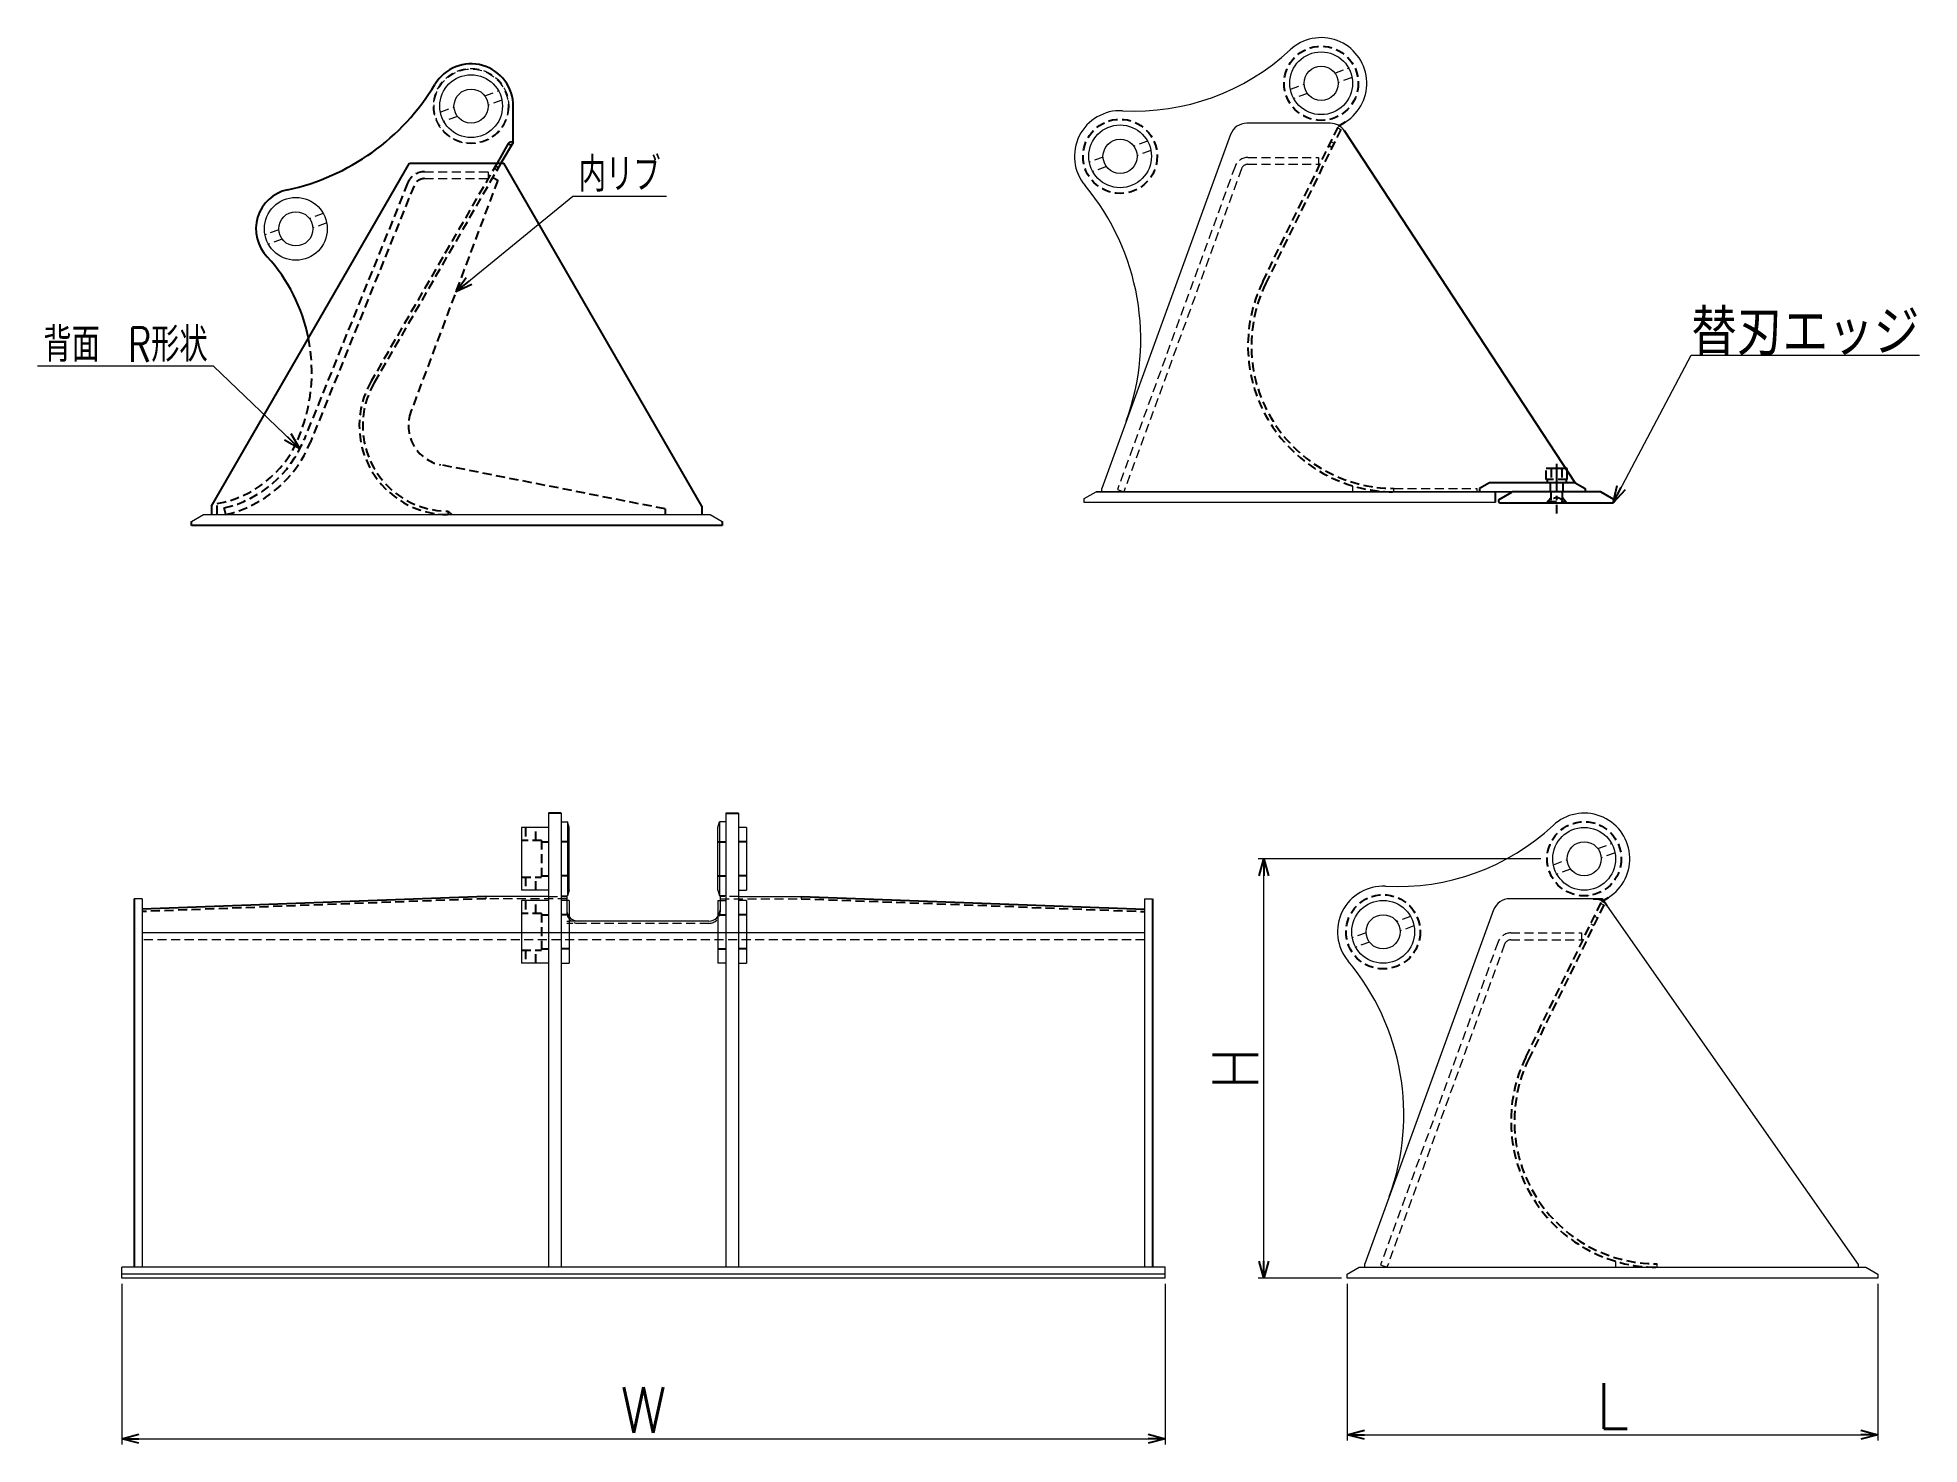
# Model space of a CAD drawing. Header units: millimetres. Extents: x -106 to 224, y -175 to 71.
import ezdxf
from ezdxf.enums import TextEntityAlignment as Align

# ---------------------------------------------------------------- set-up
doc = ezdxf.new("R2010")
doc.units = ezdxf.units.MM
doc.header["$LTSCALE"] = 0.25
for name, pattern in [('CENTER2', [28.575, 19.05, -3.175, 3.175, -3.175]), ('DASHED2', [9.525, 6.35, -3.175]), ('DIVIDE', [31.75, 12.7, -6.35, 0, -6.35, 0, -6.35])]:
    doc.linetypes.add(name, pattern=pattern)
doc.layers.add('Layer0016', color=7, linetype='Continuous')
doc.styles.add('dcStyle0', font='txt.shx', dxfattribs={"bigfont": 'bigfont'})
doc.dimstyles.new('dc_Rotated', dxfattribs={"dimtxt": 8, "dimasz": 3.000002, "dimexe": 1, "dimexo": 1, "dimgap": 1, "dimtad": 3, "dimdsep": 46, "dimtxsty": 'dcStyle0', "dimblk1": 'OPEN30', "dimblk2": 'OPEN30', "dimsah": 1, "dimcen": 0.09, "dimclrd": 7, "dimclre": 7, "dimclrt": 7, "dimadec": 0, "dimazin": 2, "dimtfac": 1, "dimtdec": 4, "dimtmove": 0, "dimatfit": 3, "dimfxl": 1, "dimarcsym": 1})

# ---------------------------------------------------------------- blocks, each defined once
blk = doc.blocks.new('_Open30')
at = {"color": 0, "linetype": 'ByBlock', "lineweight": -2}
for p, q in [((-1, 0.267949), (0, 0)), ((0, 0), (-1, -0.267949)), ((0, 0), (-1, 0))]:
    blk.add_line(p, q, dxfattribs=at)
blk = doc.blocks.new('DC_GROUP_ＤＸＦ２３－２１_1')
at = {"layer": 'Layer0016', "color": 7, "linetype": 'Continuous', "lineweight": 13}
for p, q in [((-32.76, 26.77), (-12.25, 43.55)), ((-12.25, 43.55), (4.15, 43.55))]:
    blk.add_line(p, q, dxfattribs=at)
at = {"layer": 'Layer0016', "color": 7, "xscale": 3.000002807615286, "yscale": 2.999989368223643, "rotation": 219.2956280089854}
blk.add_blockref('_Open30', (-32.76, 26.77), dxfattribs=at)
at = {"layer": 'Layer0016', "color": 2, "style": 'dcStyle0', "width": 0.988235}
blk.add_text('内リブ', height=6, dxfattribs=at).set_placement((-11.25, 44.35), (3.15, 44.35), align=Align.FIT)
blk = doc.blocks.new('DC_GROUP_ＤＸＦ２３－２１_2')
at = {"layer": 'Layer0016', "color": 7, "linetype": 'Continuous', "lineweight": 13}
for p, q in [((-75.26, 13.73), (-106.06, 13.73)), ((-60.09, -0.71), (-75.26, 13.73))]:
    blk.add_line(p, q, dxfattribs=at)
at = {"layer": 'Layer0016', "color": 7, "xscale": 3.000002807615286, "yscale": 2.999989368223643, "rotation": 316.3989650571492}
blk.add_blockref('_Open30', (-60.09, -0.71), dxfattribs=at)
at = {"layer": 'Layer0016', "color": 2, "style": 'dcStyle0', "width": 0.933333}
blk.add_text('背面\u3000R形状', height=6, dxfattribs=at).set_placement((-105.06, 14.53), (-76.26, 14.53), align=Align.FIT)
blk = doc.blocks.new('DC_GROUP_ＤＸＦ２３－２１_3')
at = {"layer": 'Layer0016', "color": 3, "linetype": 'Continuous', "lineweight": 25}
for p, q in [((149.99, -9.87), (149.99, -9.85)), ((150.14, -9.59), (152.36, -8.3)), ((170.24, -9.59), (168.02, -8.3)), ((170.39, -9.87), (170.39, -9.85))]:
    blk.add_line(p, q, dxfattribs=at)
for centre, start, end in [((150.29, -9.85), 120, 180), ((150.29, -9.87), 180, 270), ((152.51, -8.56), 90, 120), ((167.87, -8.56), 60, 90), ((170.09, -9.87), 270, 0), ((170.09, -9.85), 0, 60)]:
    blk.add_arc(centre, 0.3, start, end, dxfattribs=at)
blk = doc.blocks.new('DC_GROUP_ＤＸＦ２３－２１_4')
at = {"layer": 'Layer0016', "color": 7, "linetype": 'Continuous', "lineweight": 13}
for p, q in [((170.09, -10.17), (183.78, 15.68)), ((183.78, 15.68), (223.78, 15.68))]:
    blk.add_line(p, q, dxfattribs=at)
at = {"layer": 'Layer0016', "color": 7, "xscale": 3.000002807615286, "yscale": 2.999989368223643, "rotation": 242.0958448955848}
blk.add_blockref('_Open30', (170.09, -10.17), dxfattribs=at)
at = {"layer": 'Layer0016', "color": 7, "style": 'dcStyle0', "width": 1.206897}
blk.add_text('替刃エッジ', height=8, dxfattribs=at).set_placement((183.78, 15.68), (223.78, 15.68), align=Align.FIT)
blk = doc.blocks.new('*D5')
at = {"layer": 'Layer0016', "color": 7, "linetype": 'Continuous', "lineweight": 13}
for p, q in [((-91.32, -147.08), (-91.32, -175.22)), ((91.58, -147.08), (91.58, -175.22)), ((-91.32, -174.22), (91.58, -174.22))]:
    blk.add_line(p, q, dxfattribs=at)
at = {"layer": 'Layer0016', "color": 7, "xscale": 3.000002807615286, "yscale": 2.999989368223643}
for p, rotation in [((-91.32, -174.22), 180), ((91.58, -174.22), 360)]:
    blk.add_blockref('_Open30', p, dxfattribs=dict(at, rotation=rotation))
at = {"layer": 'Layer0016', "color": 7, "insert": (0.13, -173.22), "char_height": 8, "attachment_point": 8, "style": 'dcStyle0'}
blk.add_mtext('\\T1.00;W', dxfattribs=at)
blk = doc.blocks.new('*D6')
at = {"layer": 'Layer0016', "color": 7, "linetype": 'Continuous', "lineweight": 13}
for p, q in [((123.5, -147.08), (123.5, -174.52)), ((216.5, -147.08), (216.5, -174.52)), ((123.5, -173.52), (216.5, -173.52))]:
    blk.add_line(p, q, dxfattribs=at)
at = {"layer": 'Layer0016', "color": 7, "xscale": 3.000002807615286, "yscale": 2.999989368223643}
for p, rotation in [((123.5, -173.52), 180), ((216.5, -173.52), 360)]:
    blk.add_blockref('_Open30', p, dxfattribs=dict(at, rotation=rotation))
at = {"layer": 'Layer0016', "color": 7, "insert": (170, -172.52), "char_height": 8, "attachment_point": 8, "style": 'dcStyle0'}
blk.add_mtext('\\T1.00;L', dxfattribs=at)
blk = doc.blocks.new('*D7')
at = {"layer": 'Layer0016', "color": 7, "linetype": 'Continuous', "lineweight": 13}
for p, q in [((157.44, -72.58), (107.87, -72.58)), ((108.87, -146.08), (108.87, -72.58)), ((122.5, -146.08), (107.87, -146.08))]:
    blk.add_line(p, q, dxfattribs=at)
at = {"layer": 'Layer0016', "color": 7, "xscale": 3.000002807615286, "yscale": 2.999989368223643}
for p, rotation in [((108.87, -72.58), 90), ((108.87, -146.08), 270)]:
    blk.add_blockref('_Open30', p, dxfattribs=dict(at, rotation=rotation))
at = {"layer": 'Layer0016', "color": 7, "insert": (107.87, -109.33), "char_height": 8, "attachment_point": 8, "rotation": 90, "style": 'dcStyle0'}
blk.add_mtext('\\T1.00;H', dxfattribs=at)

msp = doc.modelspace()

# ---------------------------------------------------------------- linework, layer by layer
at = {"layer": 'Layer0016', "color": 4, "linetype": 'DASHED2', "lineweight": 13}
for p, q in [((121.327, 65.14), (123.734, 66.014)), ((113.526, 62.307), (115.933, 63.181)), ((124.331, 64.37), (121.925, 63.495)), ((-27.683, 61.138), (-25.276, 62.012)), ((-24.679, 60.367), (-27.085, 59.493)), ((116.53, 61.536), (114.124, 60.662)), ((-35.484, 58.304), (-33.077, 59.178)), ((-32.48, 57.534), (-34.886, 56.659)), ((88.487, 53.211), (86.08, 52.337)), ((120.654, 53.098), (121.193, 52.835)), ((121.837, 55.525), (122.377, 55.262)), ((80.686, 50.378), (78.28, 49.504)), ((89.085, 51.567), (86.678, 50.692)), ((106.084, 50.338), (118.481, 50.338)), ((118.481, 50.338), (118.481, 49.138)), ((-38.235, 47.836), (-26.403, 47.836)), ((-38.235, 46.636), (-27.095, 46.636)), ((-27.095, 47.836), (-27.095, 46.636)), ((81.284, 48.733), (78.877, 47.859)), ((103.829, 48.759), (83.223, -7.851)), ((104.956, 48.349), (84.351, -8.262)), ((106.084, 49.138), (118.481, 49.138)), ((-55.995, 40.503), (-58.401, 39.629)), ((-63.795, 37.669), (-66.202, 36.795)), ((-55.397, 38.858), (-57.804, 37.984)), ((-63.198, 36.024), (-65.604, 35.15)), ((83.223, -7.851), (84.351, -8.262)), ((124.431, -7.257), (124.431, -8.262)), ((131.692, -8.26), (131.692, -7.662)), ((131.692, -7.662), (146.192, -7.662)), ((146.192, -7.662), (146.192, -8.26)), ((167.433, -70.782), (169.84, -69.908)), ((170.437, -71.553), (168.031, -72.427)), ((159.633, -73.616), (162.039, -72.742)), ((162.637, -74.387), (160.23, -75.261)), ((-27.52, -79.19), (-27.52, -79.584)), ((-13.32, -79.584), (-27.52, -79.584)), ((-16.52, -79.19), (-13.32, -79.19)), ((16.78, -79.19), (13.58, -79.19)), ((13.58, -79.584), (27.78, -79.584)), ((27.78, -79.19), (27.78, -79.584)), ((167.944, -80.397), (168.483, -80.66)), ((-13.32, -83.504), (-12.92, -83.504)), ((11.58, -83.898), (-13.32, -83.898)), ((126.792, -85.545), (124.386, -86.419)), ((134.593, -82.711), (132.187, -83.585)), ((135.191, -84.356), (132.784, -85.23)), ((152.19, -85.584), (164.587, -85.584)), ((164.587, -85.584), (164.587, -86.784)), ((166.19, -83.992), (166.729, -84.256)), ((166.847, -82.644), (167.387, -82.907)), ((87.98, -86.784), (-87.72, -86.784)), ((127.39, -87.19), (124.983, -88.064)), ((149.935, -87.163), (129.329, -143.774)), ((151.062, -87.574), (130.457, -144.184)), ((152.19, -86.784), (164.587, -86.784)), ((129.329, -143.774), (130.457, -144.184)), ((170.537, -143.179), (170.537, -144.184)), ((177.798, -144.183), (177.798, -143.584))]:
    msp.add_line(p, q, dxfattribs=at)
at = {"layer": 'Layer0016', "color": 7, "linetype": 'Continuous', "lineweight": 25}
for p, q in [((-22.737, 52.985), (-22.682, 59.271)), ((-22.737, 52.985), (-24.844, 49.336)), ((-23.556, 52.766), (-25.537, 49.336)), ((-23.556, 52.766), (-23.037, 52.466)), ((-75.581, -10.764), (-40.883, 49.336)), ((-40.883, 49.336), (-24.359, 49.336)), ((10.34, -10.764), (-24.359, 49.336)), ((-75.581, -10.764), (-75.581, -12.264)), ((10.34, -10.764), (10.34, -12.264)), ((-79.081, -14.164), (-79.081, -13.464)), ((13.919, -14.164), (-79.081, -14.164)), ((13.919, -13.464), (13.919, -14.164))]:
    msp.add_line(p, q, dxfattribs=at)
at = {"layer": 'Layer0016', "color": 3, "linetype": 'Continuous', "lineweight": 13}
for p, q in [((120.518, 56.338), (105.867, 56.338)), ((103.047, 54.364), (80.471, -7.662)), ((77.392, -9.462), (79.471, -8.262)), ((77.392, -10.162), (77.392, -9.462)), ((79.471, -8.262), (165.192, -8.262)), ((165.192, -8.262), (79.471, -8.262)), ((80.471, -8.262), (80.471, -7.662)), ((149.442, -10.162), (77.392, -10.162)), ((-16.52, -64.584), (-16.52, -144.184)), ((-14.32, -64.584), (-14.32, -144.184)), ((14.58, -64.584), (14.58, -144.184)), ((16.78, -64.584), (16.78, -144.184)), ((-21.22, -67.084), (-21.22, -78.084)), ((-16.52, -67.084), (-21.22, -67.084)), ((-14.32, -66.084), (-13.188, -66.084)), ((-12.92, -67.084), (-13.188, -66.084)), ((-13.188, -66.084), (-13.188, -79.084)), ((-12.92, -78.084), (-12.92, -67.084)), ((13.18, -67.084), (13.448, -66.084)), ((13.18, -78.084), (13.18, -67.084)), ((14.58, -66.084), (13.448, -66.084)), ((13.448, -66.084), (13.448, -79.084)), ((18.18, -67.084), (16.78, -67.084)), ((18.18, -67.084), (18.18, -78.084)), ((-16.52, -78.084), (-21.22, -78.084)), ((-14.32, -79.084), (-13.188, -79.084)), ((-12.92, -78.084), (-13.188, -79.084)), ((13.18, -78.084), (13.448, -79.084)), ((14.58, -79.084), (13.448, -79.084)), ((16.78, -78.084), (18.18, -78.084)), ((-87.72, -79.584), (-89.12, -79.584)), ((-87.72, -79.584), (-87.72, -144.184)), ((-16.52, -79.19), (-27.52, -79.19)), ((-16.52, -79.184), (-21.42, -79.184)), ((-21.22, -79.887), (-21.22, -90.887)), ((-16.52, -79.887), (-21.22, -79.887)), ((-12.92, -79.887), (-14.32, -79.887)), ((-13.32, -79.19), (-13.32, -81.853)), ((-12.92, -79.887), (-12.92, -90.887)), ((13.18, -79.887), (13.18, -90.887)), ((13.18, -79.887), (14.58, -79.887)), ((13.58, -79.19), (13.58, -81.853)), ((16.78, -79.19), (27.78, -79.19)), ((18.18, -79.887), (16.78, -79.887)), ((18.18, -79.887), (18.18, -90.887)), ((87.98, -79.584), (89.38, -79.584)), ((87.98, -79.584), (87.98, -144.184)), ((149.154, -81.558), (126.577, -143.584)), ((166.625, -79.584), (151.973, -79.584)), ((169.082, -80.864), (213.07, -143.684)), ((87.98, -85.584), (-87.72, -85.584)), ((11.58, -83.504), (-12.92, -83.504)), ((-16.52, -90.887), (-21.22, -90.887)), ((-14.32, -90.887), (-12.92, -90.887)), ((14.58, -90.887), (13.18, -90.887)), ((16.78, -90.887), (18.18, -90.887)), ((91.58, -144.184), (-91.32, -144.184)), ((-91.32, -146.084), (-91.32, -144.184)), ((91.58, -146.084), (91.58, -144.184)), ((123.498, -145.384), (125.577, -144.184)), ((125.577, -144.184), (214.42, -144.184)), ((126.577, -144.184), (126.577, -143.584)), ((213.07, -143.684), (213.07, -144.184)), ((214.42, -144.184), (216.498, -145.384)), ((91.58, -145.384), (-91.32, -145.384)), ((91.58, -146.084), (-91.32, -146.084)), ((123.498, -146.084), (123.498, -145.384)), ((216.498, -146.084), (123.498, -146.084)), ((216.498, -145.384), (216.498, -146.084))]:
    msp.add_line(p, q, dxfattribs=at)
at = {"layer": 'Layer0016', "color": 3, "linetype": 'Continuous', "lineweight": 25}
for p, q in [((121.969, 55.795), (123.206, 56.578)), ((163.46, -6.662), (123.027, 54.983)), ((162.04, -4.192), (161.84, -4.192)), ((162.04, -4.496), (162.04, -4.192)), ((148.424, -6.662), (146.692, -7.662)), ((146.692, -7.662), (146.692, -8.262)), ((163.46, -6.662), (148.424, -6.662)), ((163.46, -6.662), (148.424, -6.662)), ((149.442, -8.262), (149.442, -10.162)), ((167.869, -8.262), (152.515, -8.262)), ((163.46, -6.662), (165.192, -7.662)), ((165.192, -7.662), (165.192, -8.262)), ((150.292, -10.172), (170.092, -10.172)), ((-14.32, -64.584), (-16.52, -64.584)), ((14.58, -64.584), (16.78, -64.584)), ((-89.12, -79.584), (-89.12, -144.184)), ((-27.52, -79.19), (-87.72, -81.437)), ((27.78, -79.19), (87.98, -81.437)), ((89.38, -79.584), (89.38, -144.184)), ((168.214, -80.04), (169.313, -79.345))]:
    msp.add_line(p, q, dxfattribs=at)
at = {"layer": 'Layer0016', "color": 4, "linetype": 'DASHED2', "lineweight": 25}
for p, q in [((108.684, 28.562), (121.969, 55.795)), ((122.377, 55.262), (109.223, 28.299)), ((120.303, 52.379), (120.842, 52.116)), ((-25.537, 49.336), (-47.591, 11.136)), ((-24.844, 49.336), (-47.072, 10.836)), ((-25.421, 46.337), (-40.635, 5.795)), ((-26.287, 46.837), (-25.421, 46.337)), ((-26.056, 48.436), (-25.537, 48.136)), ((-25.806, 48.869), (-25.287, 48.569)), ((-41.202, 45.834), (-59.361, 0.887)), ((-40.089, 45.385), (-58.249, 0.438)), ((3.919, -11.264), (-35.431, -3.533)), ((158.345, -6.092), (158.345, -4.192)), ((161.84, -4.192), (158.345, -4.192)), ((162.04, -6.092), (158.345, -6.092)), ((158.527, -6.092), (158.527, -6.662)), ((159.268, -4.192), (159.268, -6.092)), ((159.47, -4.192), (159.49, -4.172)), ((160.895, -4.172), (159.49, -4.172)), ((160.155, -6.662), (160.225, -6.092)), ((160.895, -4.172), (160.915, -4.192)), ((161.116, -4.192), (161.116, -6.092)), ((161.857, -6.092), (161.857, -6.662)), ((162.04, -6.092), (162.04, -4.496)), ((158.432, -10.172), (159.162, -9.317)), ((159.092, -6.662), (159.092, -8.262)), ((159.092, -6.662), (159.092, -8.262)), ((159.162, -8.262), (159.162, -9.66)), ((161.222, -9.66), (161.222, -8.262)), ((161.952, -10.172), (161.222, -9.317)), ((161.292, -6.662), (161.292, -8.262)), ((161.292, -6.662), (161.292, -8.262)), ((-74.581, -12.264), (-74.581, -10.327)), ((-73.081, -12.264), (-73.354, -11.096)), ((-34.081, -11.664), (-34.081, -12.264)), ((-34.081, -11.664), (-33.481, -12.264)), ((3.919, -11.264), (3.919, -12.264)), ((158.602, -9.973), (161.782, -9.973)), ((158.602, -9.973), (158.602, -10.172)), ((161.782, -9.973), (161.782, -10.172)), ((-20.52, -67.084), (-20.52, -69.384)), ((-18.72, -69.384), (-18.72, -67.084)), ((-17.72, -69.384), (-21.22, -69.384)), ((-17.72, -69.384), (-17.72, -75.784)), ((-17.72, -69.584), (-16.52, -69.584)), ((-12.92, -69.584), (-14.32, -69.584)), ((13.18, -69.584), (14.58, -69.584)), ((18.18, -69.584), (16.78, -69.584)), ((-21.22, -75.784), (-17.72, -75.784)), ((-20.52, -75.784), (-20.52, -78.084)), ((-18.72, -78.084), (-18.72, -75.784)), ((-17.72, -75.584), (-16.52, -75.584)), ((-12.92, -75.584), (-14.32, -75.584)), ((13.18, -75.584), (14.58, -75.584)), ((18.18, -75.584), (16.78, -75.584)), ((-27.52, -79.584), (-87.72, -81.831)), ((-17.72, -82.187), (-21.22, -82.187)), ((-20.52, -79.887), (-20.52, -82.187)), ((-18.72, -82.187), (-18.72, -79.887)), ((-17.72, -82.187), (-17.72, -88.587)), ((-17.72, -82.387), (-16.52, -82.387)), ((-12.92, -82.387), (-14.32, -82.387)), ((13.18, -82.387), (14.58, -82.387)), ((18.18, -82.387), (16.78, -82.387)), ((27.78, -79.584), (87.98, -81.831)), ((154.79, -107.36), (168.075, -80.128)), ((168.483, -80.66), (155.329, -107.623)), ((168.214, -80.04), (168.075, -80.128)), ((-21.22, -88.587), (-17.72, -88.587)), ((-20.52, -88.587), (-20.52, -90.887)), ((-18.72, -90.887), (-18.72, -88.587)), ((-17.72, -88.387), (-16.52, -88.387)), ((-12.92, -88.387), (-14.32, -88.387)), ((13.18, -88.387), (14.58, -88.387)), ((18.18, -88.387), (16.78, -88.387))]:
    msp.add_line(p, q, dxfattribs=at)
at = {"layer": 'Layer0016', "color": 4, "linetype": 'CENTER2', "lineweight": 25}
msp.add_line((160.192, -3.385), (160.192, -12.047), dxfattribs=at)
at = {"layer": 'Layer0016', "color": 7, "linetype": 'Continuous', "lineweight": 13}
for p, q in [((-79.081, -13.464), (-77.003, -12.264)), ((-77.003, -12.264), (11.84, -12.264)), ((11.84, -12.264), (13.919, -13.464))]:
    msp.add_line(p, q, dxfattribs=at)
at = {"layer": 'Layer0016', "color": 6, "linetype": 'DIVIDE', "lineweight": 25}
for p in [(166.625, -79.584), (169.082, -80.864)]:
    msp.add_line(p, (168.186, -79.584), dxfattribs=at)
at = {"layer": 'Layer0016', "color": 4, "linetype": 'DASHED2', "lineweight": 25}
for centre in [(118.929, 63.338), (83.682, 50.535), (165.035, -72.584), (129.788, -85.387)]:
    msp.add_circle(centre, 6.5, dxfattribs=at)
at = {"layer": 'Layer0016', "color": 3, "linetype": 'Continuous', "lineweight": 13}
for centre, radius in [((118.929, 63.338), 5.5), ((118.929, 63.338), 3), ((83.682, 50.535), 5.5), ((83.682, 50.535), 3), ((165.035, -72.584), 5.5), ((165.035, -72.584), 3), ((129.788, -85.387), 5.5), ((129.788, -85.387), 3)]:
    msp.add_circle(centre, radius, dxfattribs=at)
at = {"layer": 'Layer0016', "color": 4, "linetype": 'DASHED2', "lineweight": 13}
for radius in [6.6, 6.5]:
    msp.add_circle((-30.081, 59.336), radius, dxfattribs=at)
at = {"layer": 'Layer0016', "color": 7, "linetype": 'Continuous', "lineweight": 13}
for centre, radius in [((-30.081, 59.336), 5.5), ((-30.081, 59.336), 3), ((-60.8, 37.827), 5.5), ((-60.8, 37.827), 3)]:
    msp.add_circle(centre, radius, dxfattribs=at)
at = {"layer": 'Layer0016', "color": 3, "linetype": 'Continuous', "lineweight": 13}
for centre, radius, start, end in [((118.929, 63.338), 8, 302.32327, 132.95641), ((86.22, 98.468), 40, 266.96962, 312.95641), ((83.682, 50.535), 8, 86.96962, 219.8502), ((105.867, 53.338), 3, 90, 159.99893), ((120.518, 53.338), 3, 33.26073, 90), ((45.296, 18.496), 42, 339.99893, 39.8502), ((165.035, -72.584), 8, 302.32327, 132.95641), ((132.326, -37.455), 40, 266.96962, 312.95641), ((129.788, -85.387), 8, 86.96962, 219.8502), ((-11.32, -81.504), 2, 180, 270), ((11.58, -81.504), 2, 270, 0), ((151.973, -82.584), 3, 90, 159.99893), ((166.625, -82.584), 3, 35, 90), ((91.402, -117.427), 42, 339.99893, 39.8502)]:
    msp.add_arc(centre, radius, start, end, dxfattribs=at)
at = {"layer": 'Layer0016', "color": 7, "linetype": 'Continuous', "lineweight": 25}
for centre, radius, start, end in [((-30.081, 59.336), 7.4, 359.49927, 148.9658), ((-70.696, 83.773), 40, 282.15596, 328.9658), ((-23.037, 52.466), 0.6, 60, 150), ((-60.8, 37.827), 7, 102.15596, 224.40028), ((-88.002, 12.746), 30, 11.37728, 42.27478)]:
    msp.add_arc(centre, radius, start, end, dxfattribs=at)
at = {"layer": 'Layer0016', "color": 4, "linetype": 'DASHED2', "lineweight": 13}
for centre, radius, start, end in [((106.084, 47.938), 2.4, 90, 159.99893), ((106.084, 47.938), 1.2, 90, 159.99893), ((-11.32, -81.898), 2, 180, 270), ((11.58, -81.898), 2, 270, 0), ((152.19, -87.984), 2.4, 90, 159.99893), ((152.19, -87.984), 1.2, 90, 159.99893)]:
    msp.add_arc(centre, radius, start, end, dxfattribs=at)
at = {"layer": 'Layer0016', "color": 4, "linetype": 'DASHED2', "lineweight": 25}
for centre, radius, start, end in [((-38.235, 44.636), 3.2, 90, 158), ((-38.235, 44.636), 2, 90, 158), ((131.692, 17.338), 25.6, 153.99509, 270), ((131.692, 17.338), 25, 153.99509, 270), ((-88.002, 12.746), 30, 336.6145, 11.37728), ((-34.081, 3.336), 15.6, 150, 270), ((-34.081, 3.336), 15, 150, 270), ((-34.081, 3.336), 7, 159.42977, 258.88423), ((-77.905, 8.38), 19, 280.07495, 336.6145), ((-77.905, 8.38), 20, 283.15212, 338), ((-77.905, 8.38), 21.2, 283.15212, 338), ((159.222, -9.66), 0.0595, 180, 315.05484), ((160.192, -10.629), 1.312, 44.94516, 135.05484), ((161.163, -9.66), 0.0595, 224.94516, 0), ((177.798, -118.584), 25.6, 153.99509, 270), ((177.798, -118.584), 25, 153.99509, 270)]:
    msp.add_arc(centre, radius, start, end, dxfattribs=at)

# ---------------------------------------------------------------- block references
at = {"layer": 'Layer0016', "linetype": 'Continuous'}
for name in ['DC_GROUP_ＤＸＦ２３－２１_1', 'DC_GROUP_ＤＸＦ２３－２１_4', 'DC_GROUP_ＤＸＦ２３－２１_2', 'DC_GROUP_ＤＸＦ２３－２１_3']:
    msp.add_blockref(name, (0, 0), dxfattribs=at)

# ---------------------------------------------------------------- dimensions: what is measured, and where the dimension line sits
at = {"layer": 'Layer0016', "linetype": 'Continuous', "lineweight": 13}
dim = msp.add_linear_dim(base=(108.873, -72.584), p1=(123.498, -146.084), p2=(158.435, -72.584), angle=90, text='H', dimstyle='dc_Rotated', override={"dimtxt": 8, "dimasz": 3.000002, "dimexe": 1, "dimexo": 1, "dimgap": 1, "dimtad": 3, "dimtih": 0, "dimtoh": 0, "dimdec": 2, "dimlfac": 1, "dimzin": 8, "dimtxsty": 'dcStyle0', "dimblk1": 'Open30', "dimblk2": 'Open30', "dimsah": 1, "dimclrd": 7, "dimclre": 7, "dimclrt": 7, "dimazin": 2, "dimtofl": 1, "dimtolj": 0, "dimtzin": 8, "dimarcsym": 1}, dxfattribs=at)
dim.commit()
dim.dimension.update_dxf_attribs({"geometry": '*D7', "text_midpoint": (108.873, -109.334), "dimtype": 160})
for base, p1, p2, text, picture, middle in [((91.58, -174.217), (-91.32, -146.084), (91.58, -146.084), 'W', '*D5', (0.13, -174.217)), ((216.498, -173.518), (123.498, -146.084), (216.498, -146.084), 'L', '*D6', (169.998, -173.518))]:
    dim = msp.add_linear_dim(base=base, p1=p1, p2=p2, text=text, dimstyle='dc_Rotated', override={"dimtxt": 8, "dimasz": 3.000002, "dimexe": 1, "dimexo": 1, "dimgap": 1, "dimtad": 3, "dimtih": 0, "dimtoh": 0, "dimdec": 2, "dimlfac": 1, "dimzin": 8, "dimtxsty": 'dcStyle0', "dimblk1": 'Open30', "dimblk2": 'Open30', "dimsah": 1, "dimclrd": 7, "dimclre": 7, "dimclrt": 7, "dimazin": 2, "dimtofl": 1, "dimtolj": 0, "dimtzin": 8, "dimarcsym": 1}, dxfattribs=at)
    dim.commit()
    dim.dimension.update_dxf_attribs({"geometry": picture, "text_midpoint": middle, "dimtype": 160})

doc.saveas('drawing.dxf')
